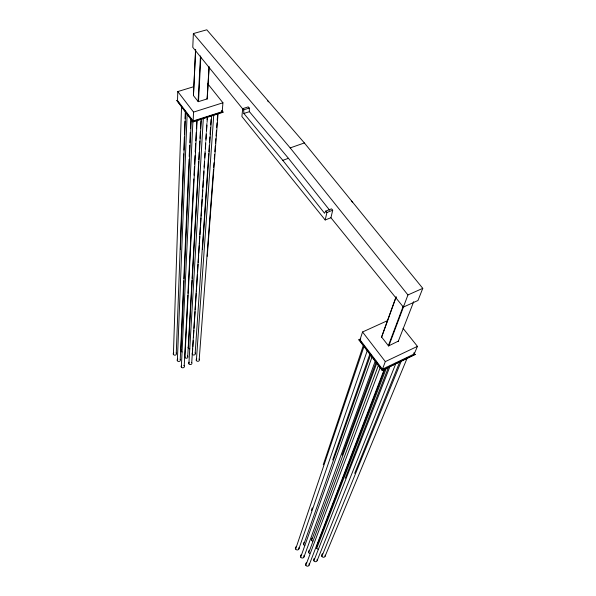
<?xml version="1.0" encoding="UTF-8"?>
<svg xmlns="http://www.w3.org/2000/svg" width="596" height="596" viewBox="0 0 596 596"><rect width="100%" height="100%" fill="white"/><g stroke="black" fill="none" stroke-linecap="round" stroke-linejoin="round"><path stroke-width="0.89" d="M193.655 86.725L177.779 91.575L177.534 100.538L193.141 121.003L222.219 111.668L222.934 102.788L207.453 83.403M173.406 354.441L181.534 106.848M176.274 353.219L183.724 153.82M183.866 150.11L184.35 137.132M184.455 134.346L184.939 121.361M185.043 118.582L185.289 112.085M180.387 249.329L185.617 110.908M177.362 360.729L187.166 113.277M329.722 210.276L288.457 158.32L249.404 111.668L249.24 108.062L248.264 106.87L242.706 108.666L243.682 109.858L243.861 113.471L282.795 160.324L324.529 213.234L325.759 211.088L331.547 208.846L332.695 210.246L330.929 217.734L403.373 307.089L417.975 300.496L422.773 288.337L304.377 142.951L206.797 29.8L193.365 33.57L192.776 47.322L242.751 108.979M180.23 359.5L183.717 280.709M183.799 278.853L189.088 159.274M189.215 156.495L189.707 145.372M189.826 142.586L190.28 132.394M190.444 128.684L190.854 119.416M180.916 351.245L191.249 120.273M207.214 98.891L198.289 101.685L193.454 95.606L195.555 49.855M195.682 49.602L193.439 95.442M181.348 367.076L192.903 121.524L176.766 100.344L192.888 121.964L222.956 112.294L221.854 110.431M193.141 121.003L193.558 112.1L177.779 91.575M184.224 365.832L187.852 295.162M187.949 293.306L193.812 178.934M194.005 175.217L194.43 166.85M194.572 164.064L195.004 155.69M195.197 151.973L195.622 143.606M195.764 140.812L196.196 132.446M196.389 128.729L196.814 120.362M184.887 357.503L197.149 120.146M198.103 101.581L200.465 55.905M198.498 101.678L200.83 56.918M187.733 356.281L192.009 280.239M192.113 278.384L198.684 161.546M198.788 159.691L199.206 152.271M199.362 149.492L199.824 141.14M199.98 138.361L200.345 131.872M200.554 128.162L200.971 120.742M188.366 348.079L201.314 118.895M188.887 363.813L203.325 118.254M207.08 98.988L209.054 67.057M209.166 66.804L207.222 98.794M191.748 362.577L203.966 169.808M204.137 167.022L204.555 160.533M204.726 157.754L205.136 151.265M205.315 148.486L205.724 141.997M205.903 139.218L206.313 132.729M206.492 129.95L206.901 123.461M207.132 119.759L207.311 116.98M192.359 354.3L192.709 348.735M192.828 346.879L193.238 340.383M193.417 337.604L193.886 330.184M194.005 328.329L194.475 320.909M194.594 319.054L195.063 311.634M195.183 309.778L196.24 293.083M196.36 291.228L197.425 274.532M197.596 271.746L198.066 264.326M198.185 262.471L198.662 255.051M198.773 253.196L199.25 245.775M199.362 243.92L199.839 236.5M199.951 234.645L200.427 227.232M200.547 225.377L201.016 217.957M201.135 216.102L201.604 208.682M201.724 206.827L202.193 199.407M202.372 196.62L202.782 190.131M202.96 187.345L203.37 180.856M203.549 178.07L203.959 171.581M204.137 168.795L204.607 161.374M204.726 159.519L205.136 153.03M205.315 150.244L205.724 143.755M205.903 140.969L206.313 134.48M206.492 131.694L206.909 125.205M207.08 122.418L207.438 116.853M195.19 353.085L208.742 153.641M208.868 151.786L209.308 145.297M209.501 142.511L209.881 136.946M210.068 134.16L210.507 127.671M210.701 124.884L211.073 119.319M202.484 249.493L211.669 115.319M196.375 360.573L213.755 114.909M199.22 359.343L213.517 169.271M213.659 167.416L214.009 162.782M214.284 159.072L214.635 154.439M214.843 151.652L215.268 146.094M215.476 143.308L215.819 138.674M216.035 135.895L216.452 130.33M216.661 127.551L217.011 122.91M217.22 120.131L217.637 114.566M207.237 256.295L218.061 113.389M242.706 108.666L241.894 116.511L325.192 219.976L330.929 217.734M325.192 219.976L326.906 212.489L325.759 211.088M414.004 352.817L414.987 354.635L382.133 370.354L358.941 339.921L360.744 338.774M387.698 320.559L362.554 331.987L359.999 339.78L382.438 369.2L414.205 354.017L417.446 346.365L403.045 328.329M323.263 464.776L363.277 345.613M295.638 549.05L364.231 345.777M311.358 510.519L312.267 507.881M298.879 548.886L367.464 350.068M332.71 459.948L370.116 353.383M303.662 544.677L370.749 354.486M300.712 557.126L372.247 356.319M396.139 296.748L381.567 337.001L388.562 345.933L398.284 341.158M381.626 337.18L396.057 297.143M303.967 556.962L375.435 360.58M342.067 455.165L376.463 361.161M311.619 540.341L377.089 362.279M308.75 552.701L378.587 364.812M305.83 565.276L380.062 367.866M388.331 345.784L403.276 306.039M403.373 307.089L407.94 294.953L422.773 288.337M388.808 345.911L403.455 307.037M382.438 369.2L385.321 361.608L417.446 346.365M382.133 370.354L415.144 354.262M309.1 565.105L384.532 368.604M385.053 368.775L316.528 546.808M316.722 548.313L386.752 367.21M398.195 341.523L413.684 301.703M345.285 478.245L388.823 366.443M313.891 560.799L390.231 365.817M317.139 560.635L396.012 363.098M354.695 473.328L399.804 361.787M321.885 556.359L401.592 360.327M325.118 556.195L407.359 357.652M358.941 339.921L360.617 339.154M326.906 212.489L332.695 210.246M282.795 160.324L288.457 158.32M193.365 33.57L290.192 147.905L304.377 142.951M243.861 113.471L249.404 111.668M243.682 109.858L249.24 108.062M192.903 121.524L222.993 111.854M193.558 112.1L222.934 102.788M267.492 100.664L268.476 101.834M351.543 201.12L352.69 202.498M290.192 147.905L407.94 294.953M221.824 110.871L222.956 112.294M413.84 353.19L414.987 354.635M362.554 331.987L385.321 361.608M359.068 339.534L382.274 369.982M312.647 541.138A1.825 1.684 29.9 0 1 311.999 538.113M318.026 549.184A1.84 1.691 32 0 1 317.318 545.929M325.133 555.152A1.855 1.706 34.1 0 1 323.971 557.215A1.855 1.706 34.1 0 1 321.706 556.001A1.855 1.706 34.1 0 1 322.704 553.848M304.817 545.519A1.833 1.699 29.6 0 1 304.273 542.3M309.667 553.461A1.848 1.706 31.9 0 1 309.592 550.205M317.072 559.339A1.855 1.721 34.2 0 1 316.267 561.566A1.855 1.721 34.2 0 1 313.868 560.762A1.855 1.721 34.2 0 1 314.375 558.437M298.879 547.731A1.84 1.713 29.2 0 1 297.799 549.885A1.84 1.713 29.2 0 1 295.482 548.737A1.84 1.713 29.2 0 1 296.503 546.562M303.848 555.547A1.848 1.721 31.7 0 1 303.126 557.871A1.848 1.721 31.7 0 1 300.667 557.051A1.848 1.721 31.7 0 1 301.338 554.705M309.033 563.801A1.863 1.736 34.2 0 1 308.102 566.096A1.863 1.736 34.2 0 1 305.688 565.001A1.863 1.736 34.2 0 1 306.687 562.736M189.811 348.802A1.602 1.319 3 0 1 188.343 346.865M195.13 352.996A1.609 1.334 3.3 0 1 194.43 354.918A1.609 1.334 3.3 0 1 192.225 354.024M192.21 353.346A1.609 1.334 3.3 0 1 192.329 353.078M199.019 359.097A1.617 1.348 3.7 0 1 198.84 361.005A1.617 1.348 3.7 0 1 196.553 360.796A1.617 1.348 3.7 0 1 196.784 358.889M182.123 351.96A1.609 1.334 2.3 0 1 181.34 349.584M187.457 355.961A1.617 1.341 2.6 0 1 187.569 357.756A1.617 1.341 2.6 0 1 185.438 358.01A1.617 1.341 2.6 0 1 184.864 356.274M191.621 362.405A1.624 1.356 2.9 0 1 191.331 364.268A1.624 1.356 2.9 0 1 189.088 364.059A1.624 1.356 2.9 0 1 189.215 362.182M176.148 353.055A1.617 1.341 1.5 0 1 175.842 354.888A1.617 1.341 1.5 0 1 173.607 354.687A1.617 1.341 1.5 0 1 173.756 352.832M180.171 359.41A1.624 1.348 1.8 0 1 179.709 361.243A1.624 1.348 1.8 0 1 177.489 360.9A1.624 1.348 1.8 0 1 177.794 359.045M183.859 365.437A1.632 1.363 2.1 0 1 184.052 367.33A1.632 1.363 2.1 0 1 181.81 367.531A1.632 1.363 2.1 0 1 181.452 365.661"/></g></svg>
